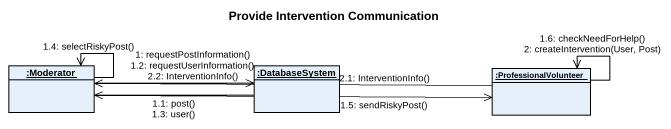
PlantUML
@startuml
title Provide Intervention Communication
hide circle
hide empty members
object ":Moderator" as Moderator
object ":DatabaseSystem" as DatabaseSystem
object ":ProfessionalVolunteer" as ProfessionalVolunteer
Moderator -right-> DatabaseSystem : 1: requestPostInformation()\n1.2: requestUserInformation()\n2.2: InterventionInfo()
DatabaseSystem -left-> Moderator : 1.1: post()\n1.3: user()
Moderator --> Moderator : 1.4: selectRiskyPost()
Moderator -right-> ProfessionalVolunteer : 1.5: sendRiskyPost()
ProfessionalVolunteer --> ProfessionalVolunteer : 1.6: checkNeedForHelp()\n2: createIntervention(User, Post)
ProfessionalVolunteer -left-> Moderator : 2.1: InterventionInfo()
@enduml
